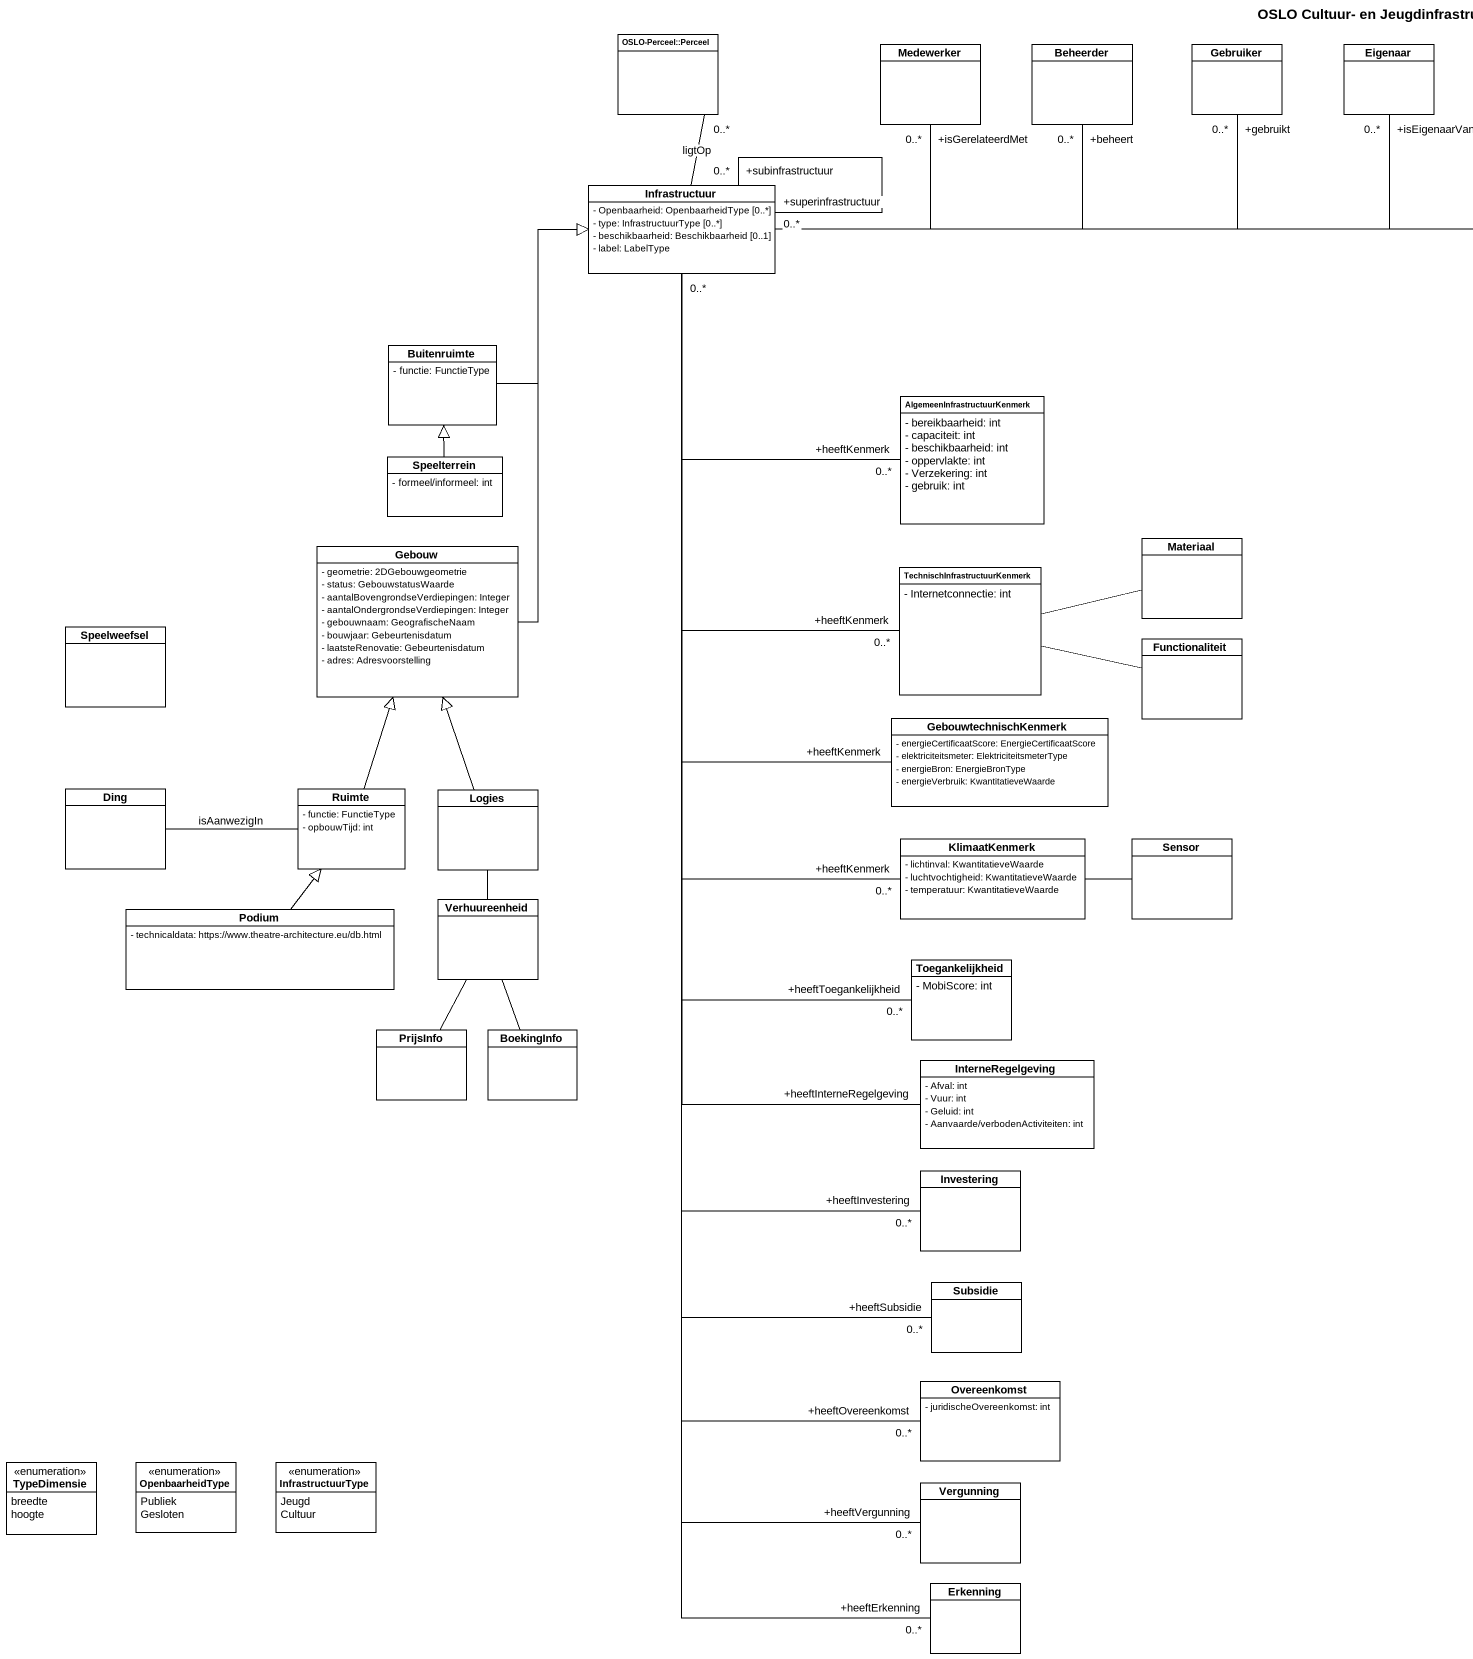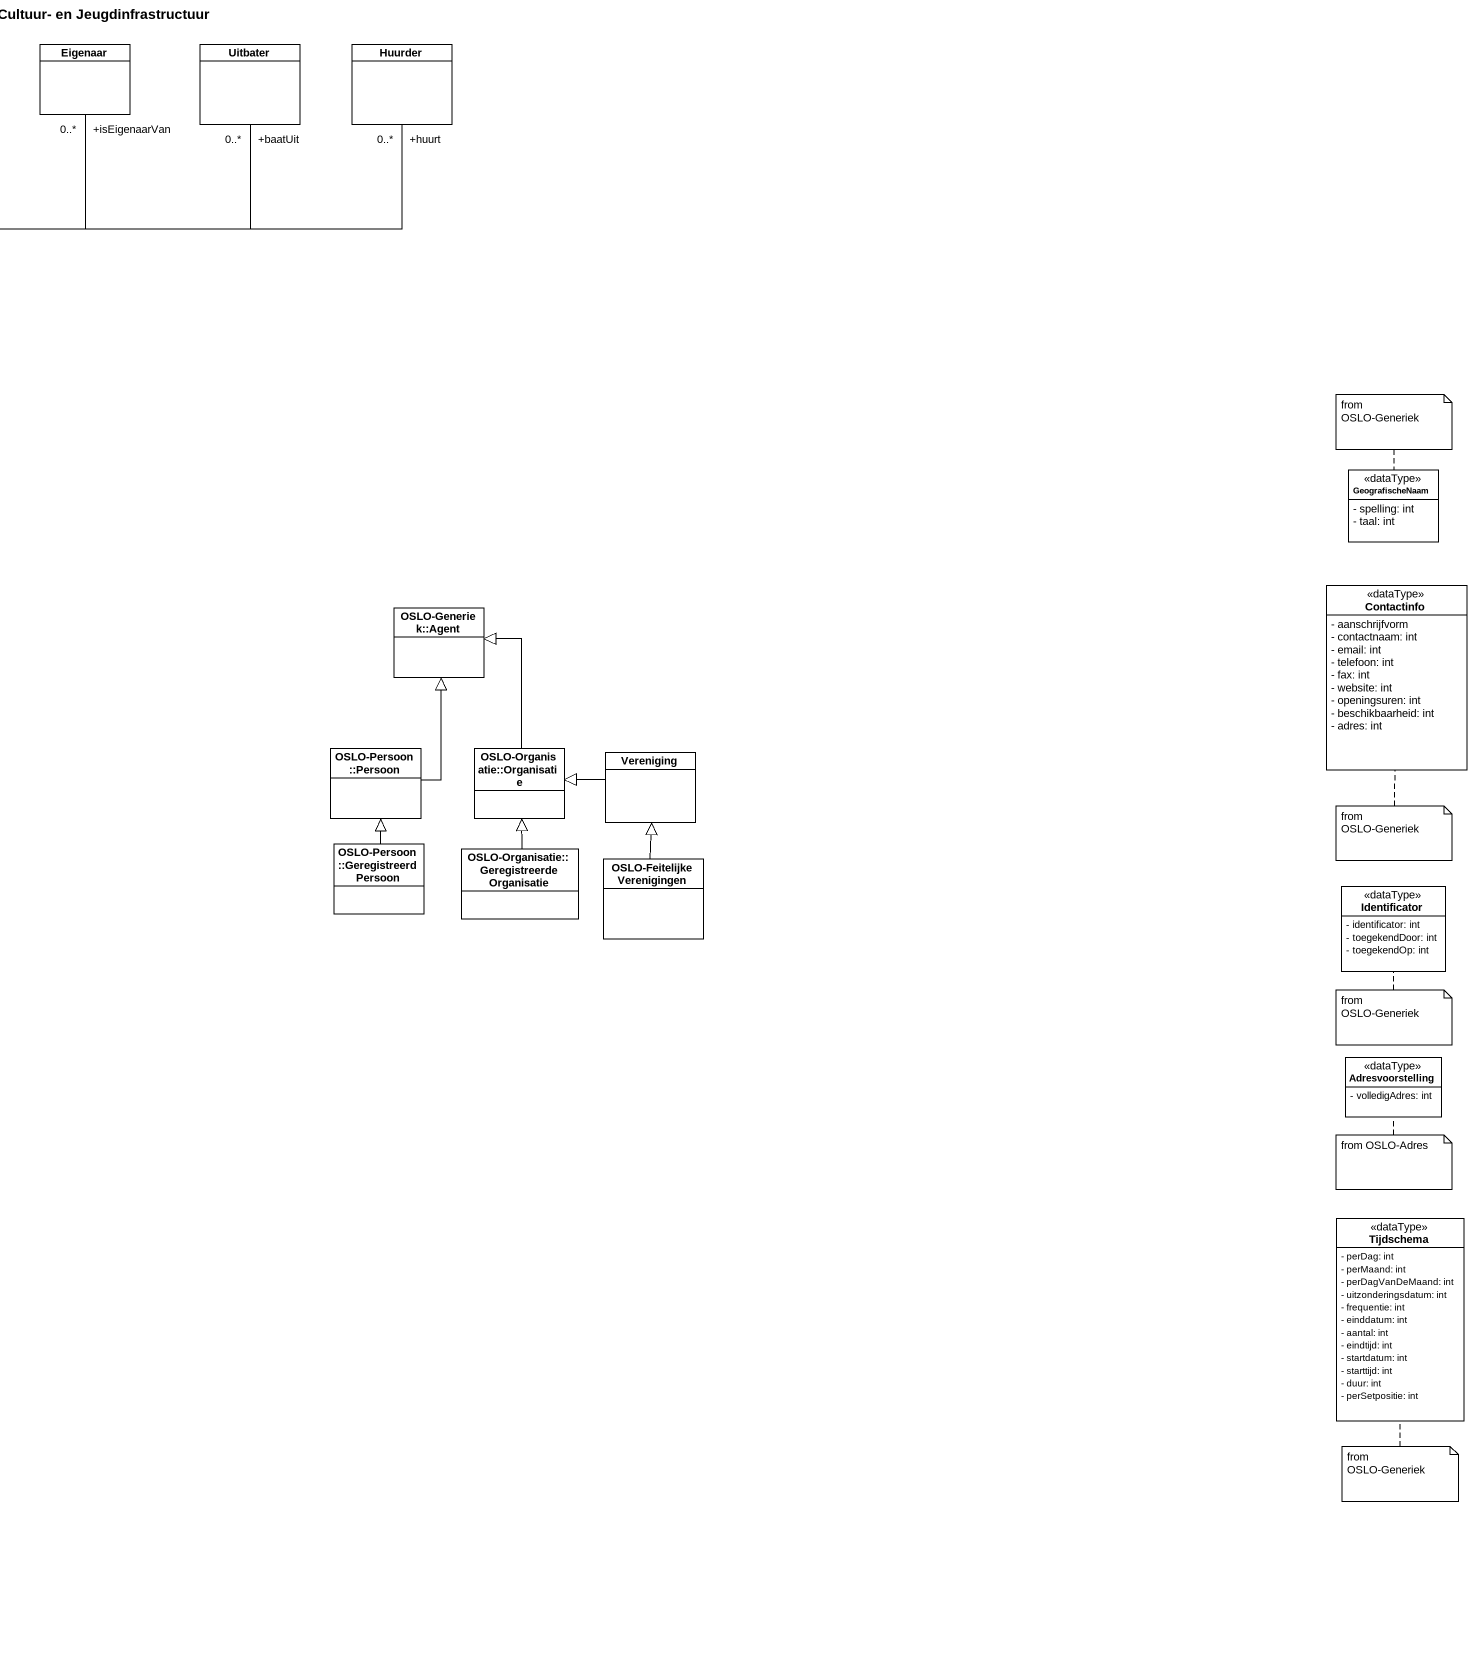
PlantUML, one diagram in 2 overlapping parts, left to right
@startuml
title OSLO Cultuur- en Jeugdinfrastructuur
hide circle
hide empty members
skinparam classAttributeIconSize 0
class "OSLO-Perceel::Perceel" as OSLO_Perceel_Perceel
class Medewerker
class Beheerder
class Gebruiker
class Eigenaar
class Uitbater
class Huurder
class Infrastructuur {
  - Openbaarheid: OpenbaarheidType [0..*]
  - type: InfrastructuurType [0..*]
  - beschikbaarheid: Beschikbaarheid [0..1]
  - label: LabelType
}
class Buitenruimte {
  - functie: FunctieType
}
class "AlgemeenInfrastructuurKenmerk" as AlgemeenInfrastructuurKenmer {
  - bereikbaarheid: int
  - capaciteit: int
  - beschikbaarheid: int
  - oppervlakte: int
  - Verzekering: int
  - gebruik: int
}
class Speelterrein {
  - formeel/informeel: int
}
class GeografischeNaam <<dataType>> {
  - spelling: int
  - taal: int
}
class Gebouw {
  - geometrie: 2DGebouwgeometrie
  - status: GebouwstatusWaarde
  - aantalBovengrondseVerdiepingen: Integer
  - aantalOndergrondseVerdiepingen: Integer
  - gebouwnaam: GeografischeNaam
  - bouwjaar: Gebeurtenisdatum
  - laatsteRenovatie: Gebeurtenisdatum
  - adres: Adresvoorstelling
}
class "TechnischInfrastructuurKenmerk" as TechnischInfrastructuurKenme {
  - Internetconnectie: int
}
class Materiaal
class "OSLO-Generiek::Agent" as OSLO_Generiek_Agent
class Contactinfo <<dataType>> {
  - aanschrijfvorm
  - contactnaam: int
  - email: int
  - telefoon: int
  - fax: int
  - website: int
  - openingsuren: int
  - beschikbaarheid: int
  - adres: int
}
class Speelweefsel
class Functionaliteit
class GebouwtechnischKenmerk {
  - energieCertificaatScore: EnergieCertificaatScore
  - elektriciteitsmeter: ElektriciteitsmeterType
  - energieBron: EnergieBronType
  - energieVerbruik: KwantitatieveWaarde
}
class "OSLO-Persoon::Persoon" as OSLO_Persoon_Persoon
class "OSLO-Organisatie::Organisatie" as OSLO_Organisatie_Organisatie
class Ding
class Ruimte {
  - functie: FunctieType
  - opbouwTijd: int
}
class Logies
class Vereniging
class KlimaatKenmerk {
  - lichtinval: KwantitatieveWaarde
  - luchtvochtigheid: KwantitatieveWaarde
  - temperatuur: KwantitatieveWaarde
}
class Sensor
class "OSLO-Persoon::GeregistreerdPersoon" as OSLO_Persoon
class "OSLO-Organisatie::GeregistreerdeOrganisatie" as OSLO_Organisatie
class "OSLO-FeitelijkeVerenigingen" as OSLO_FeitelijkeVerenigingen
class Identificator <<dataType>> {
  - identificator: int
  - toegekendDoor: int
  - toegekendOp: int
}
class Podium {
  - technicaldata: https://www.theatre-architecture.eu/db.html
}
class Verhuureenheid
class Toegankelijkheid {
  - MobiScore: int
}
class PrijsInfo
class BoekingInfo
class InterneRegelgeving {
  - Afval: int
  - Vuur: int
  - Geluid: int
  - Aanvaarde/verbodenActiviteiten: int
}
class Adresvoorstelling <<dataType>> {
  - volledigAdres: int
}
class Investering
class Tijdschema <<dataType>> {
  - perDag: int
  - perMaand: int
  - perDagVanDeMaand: int
  - uitzonderingsdatum: int
  - frequentie: int
  - einddatum: int
  - aantal: int
  - eindtijd: int
  - startdatum: int
  - starttijd: int
  - duur: int
  - perSetpositie: int
}
class Subsidie
class Overeenkomst {
  - juridischeOvereenkomst: int
}
enum TypeDimensie {
  breedte
  hoogte
}
enum OpenbaarheidType {
  Publiek
  Gesloten
}
enum InfrastructuurType {
  Jeugd
  Cultuur
}
class Vergunning
class Erkenning
OSLO_Perceel_Perceel "0..*" -- Infrastructuur : ligtOp
Medewerker "+isGerelateerdMet\n0..*" -left- Infrastructuur
Beheerder "+beheert\n0..*" -left- Infrastructuur
Gebruiker "+gebruikt\n0..*" -left- Infrastructuur
Eigenaar "+isEigenaarVan\n0..*" -left- Infrastructuur
Uitbater "+baatUit\n0..*" -left- Infrastructuur
Huurder "+huurt\n0..*" -left- Infrastructuur
Infrastructuur "+superinfrastructuur\n0..*" -- "+subinfrastructuur\n0..*" Infrastructuur
Infrastructuur -- "+heeftToegankelijkheid\n0..*" Toegankelijkheid
Infrastructuur "0..*" -- "+heeftInterneRegelgeving" InterneRegelgeving
Buitenruimte -up-|> Infrastructuur
AlgemeenInfrastructuurKenmer "+heeftKenmerk\n0..*" -up- Infrastructuur
Speelterrein -up-|> Buitenruimte
Gebouw -up-|> Infrastructuur
TechnischInfrastructuurKenme "+heeftKenmerk\n0..*" -up- Infrastructuur
Materiaal -left- TechnischInfrastructuurKenme
Functionaliteit -left- TechnischInfrastructuurKenme
GebouwtechnischKenmerk "+heeftKenmerk" -up- Infrastructuur
OSLO_Persoon_Persoon -up-|> OSLO_Generiek_Agent
OSLO_Organisatie_Organisatie -up-|> OSLO_Generiek_Agent
Ding -right- Ruimte : isAanwezigIn
Ruimte -up-|> Gebouw
Logies -up-|> Gebouw
Vereniging -left-|> OSLO_Organisatie_Organisatie
KlimaatKenmerk "+heeftKenmerk\n0..*" -up- Infrastructuur
Sensor -left- KlimaatKenmerk
OSLO_Persoon -up-|> OSLO_Persoon_Persoon
OSLO_Organisatie -up-|> OSLO_Organisatie_Organisatie
OSLO_FeitelijkeVerenigingen -up-|> Vereniging
Podium -up-|> Ruimte
Verhuureenheid -up- Logies
PrijsInfo -up- Verhuureenheid
BoekingInfo -up- Verhuureenheid
Investering "+heeftInvestering\n0..*" -up- Infrastructuur
Subsidie "+heeftSubsidie\n0..*" -up- Infrastructuur
Overeenkomst "+heeftOvereenkomst\n0..*" -up- Infrastructuur
Vergunning "+heeftVergunning\n0..*" -up- Infrastructuur
Erkenning "+heeftErkenning\n0..*" -up- Infrastructuur
note top of GeografischeNaam : from OSLO-Generiek
note bottom of Contactinfo : from OSLO-Generiek
note bottom of Identificator : from OSLO-Generiek
note bottom of Adresvoorstelling : from OSLO-Adres
note bottom of Tijdschema : from OSLO-Generiek
@enduml
